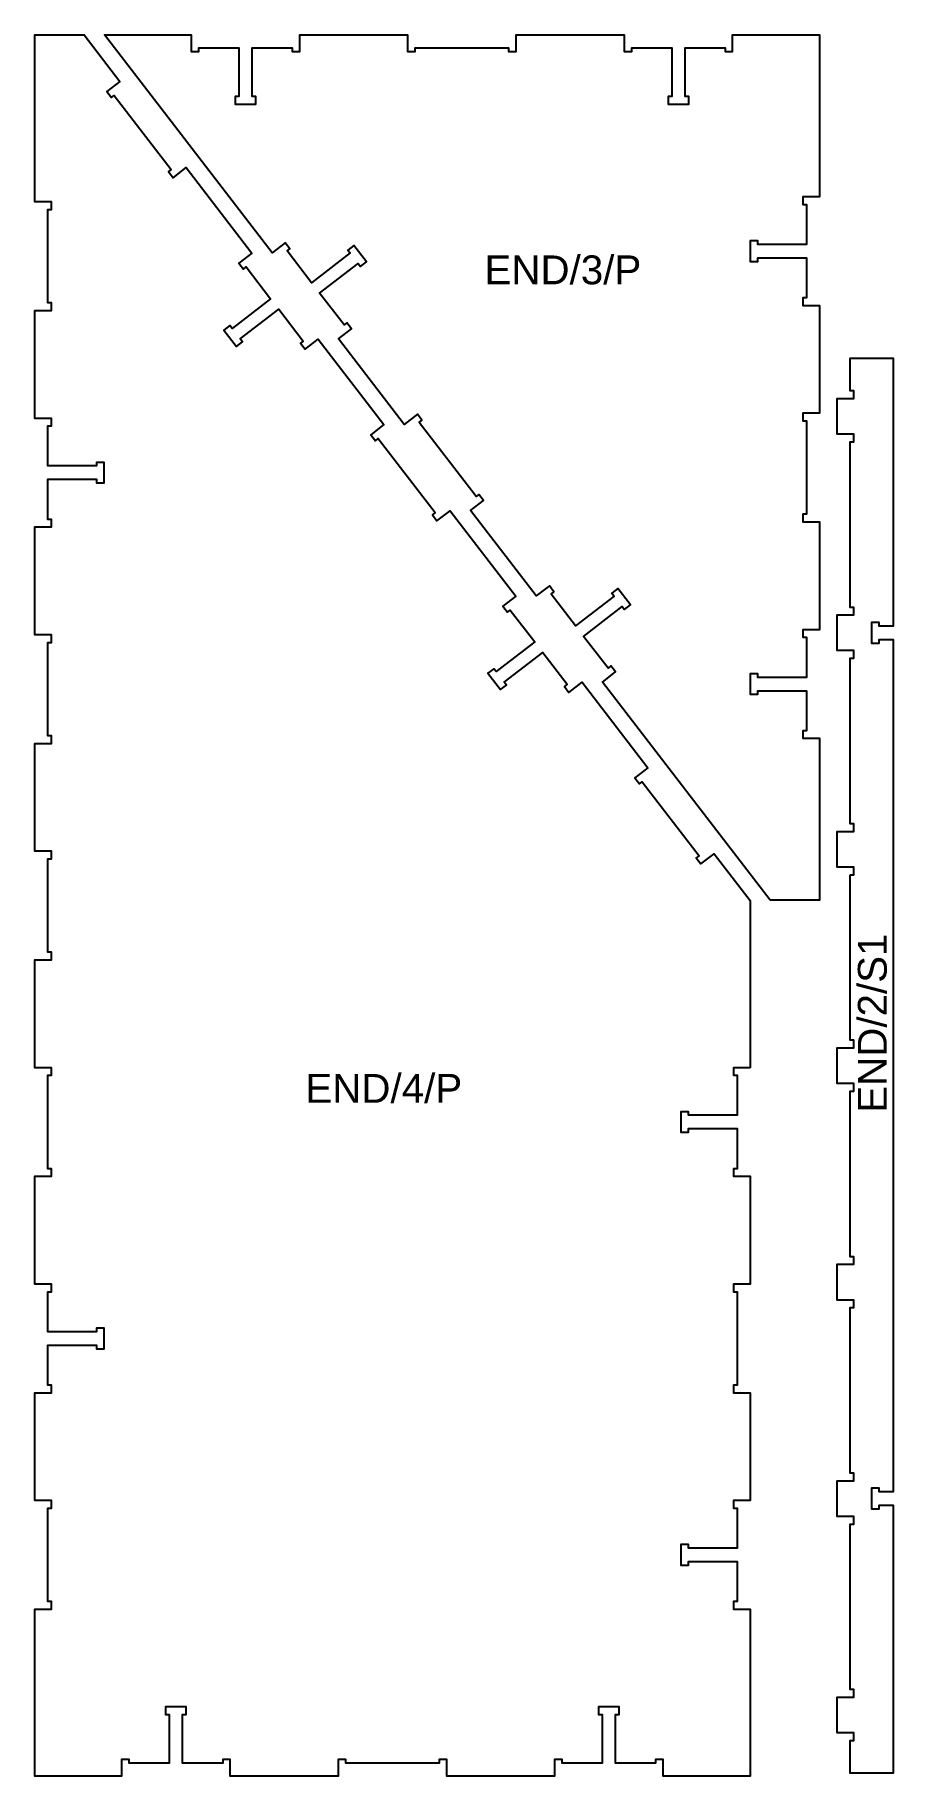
# Model space of a CAD drawing. Header units: millimetres. Extents: x 113 to 1302, y 153 to 2566.
import ezdxf

# ---------------------------------------------------------------- set-up
doc = ezdxf.new("R2010")
doc.units = ezdxf.units.MM
doc.layers.add('1_ANYTOOL_1MMDEEP_INSIDE', color=2, linetype='Continuous', true_color=0xffff00)
doc.layers.add('6_ANYTOOL_CUTTHROUGH_OUTSI', color=5, linetype='Continuous', true_color=0x0000ff)
doc.styles.add('textstyle11', font='standard')
doc.styles.add('textstyle12', font='standard')
doc.styles.add('textstyle13', font='standard')

msp = doc.modelspace()

# ---------------------------------------------------------------- linework, layer by layer
at = {"layer": '6_ANYTOOL_CUTTHROUGH_OUTSI'}
for points in [[(1103.8, 1134.7), (1080.8, 1134.7), (1080.8, 1124.2), (1085.8, 1124.2), (1085.8, 1068.7), (1018.3, 1068.7), (1018.3, 1073.7), (1007.8, 1073.7), (1007.8, 1045.2), (1018.3, 1045.2), (1018.3, 1050.2), (1085.8, 1050.2), (1085.8, 994.7), (1080.8, 994.7), (1080.8, 984.2), (1103.8, 984.2), (1103.8, 834.7), (1080.8, 834.7), (1080.8, 824.2), (1085.8, 824.2), (1085.8, 694.7), (1080.8, 694.7), (1080.8, 684.2), (1103.8, 684.2), (1103.8, 534.7), (1080.8, 534.7), (1080.8, 524.2), (1085.8, 524.2), (1085.8, 468.7), (1018.3, 468.7), (1018.3, 473.7), (1007.8, 473.7), (1007.8, 445.2), (1018.3, 445.2), (1018.3, 450.2), (1085.8, 450.2), (1085.8, 394.7), (1080.8, 394.7), (1080.8, 384.2), (1103.8, 384.2), (1103.8, 152.7), (983.4, 152.7), (983.4, 175.7), (972.9, 175.7), (972.9, 170.7), (917.4, 170.7), (917.4, 238.2), (922.4, 238.2), (922.4, 248.7), (893.9, 248.7), (893.9, 238.2), (898.9, 238.2), (898.9, 170.7), (843.4, 170.7), (843.4, 175.7), (832.9, 175.7), (832.9, 152.7), (683.4, 152.7), (683.4, 175.7), (672.9, 175.7), (672.9, 170.7), (543.4, 170.7), (543.4, 175.7), (532.9, 175.7), (532.9, 152.7), (383.4, 152.7), (383.4, 175.7), (372.9, 175.7), (372.9, 170.7), (317.4, 170.7), (317.4, 238.2), (322.4, 238.2), (322.4, 248.7), (293.9, 248.7), (293.9, 238.2), (298.9, 238.2), (298.9, 170.7), (243.4, 170.7), (243.4, 175.7), (232.9, 175.7), (232.9, 152.7), (112.6, 152.7), (112.6, 384.2), (135.6, 384.2), (135.6, 394.7), (130.6, 394.7), (130.6, 524.2), (135.6, 524.2), (135.6, 534.7), (112.6, 534.7), (112.6, 684.2), (135.6, 684.2), (135.6, 694.7), (130.6, 694.7), (130.6, 750.2), (198.1, 750.2), (198.1, 745.2), (208.6, 745.2), (208.6, 773.7), (198.1, 773.7), (198.1, 768.7), (130.6, 768.7), (130.6, 824.2), (135.6, 824.2), (135.6, 834.7), (112.6, 834.7), (112.6, 984.2), (135.6, 984.2), (135.6, 994.7), (130.6, 994.7), (130.6, 1124.2), (135.6, 1124.2), (135.6, 1134.7), (112.6, 1134.7), (112.6, 1284.2), (135.6, 1284.2), (135.6, 1294.7), (130.6, 1294.7), (130.6, 1424.2), (135.6, 1424.2), (135.6, 1434.7), (112.6, 1434.7), (112.6, 1584.2), (135.6, 1584.2), (135.6, 1594.7), (130.6, 1594.7), (130.6, 1724.2), (135.6, 1724.2), (135.6, 1734.7), (112.6, 1734.7), (112.6, 1884.2), (135.6, 1884.2), (135.6, 1894.7), (130.6, 1894.7), (130.6, 1950.2), (198.1, 1950.2), (198.1, 1945.2), (208.6, 1945.2), (208.6, 1973.7), (198.1, 1973.7), (198.1, 1968.7), (130.6, 1968.7), (130.6, 2024.2), (135.6, 2024.2), (135.6, 2034.7), (112.6, 2034.7), (112.6, 2184.2), (135.6, 2184.2), (135.6, 2194.7), (130.6, 2194.7), (130.6, 2324.2), (135.6, 2324.2), (135.6, 2334.7), (112.6, 2334.7), (112.6, 2566.2), (180.8, 2566.2), (230.6, 2501.6), (212.3, 2487.5), (218.7, 2479.2), (222.7, 2482.3), (301.7, 2379.6), (297.7, 2376.6), (304.1, 2368.2), (322.3, 2382.3), (413.5, 2263.8), (395.2, 2249.7), (401.6, 2241.4), (405.6, 2244.5), (439.4, 2200.5), (385.9, 2159.3), (382.9, 2163.3), (374.6, 2156.9), (392, 2134.3), (400.3, 2140.7), (397.2, 2144.7), (450.7, 2185.8), (484.6, 2141.8), (480.6, 2138.8), (487, 2130.5), (505.2, 2144.5), (596.4, 2026), (578.2, 2012), (584.6, 2003.6), (588.5, 2006.7), (667.5, 1904), (663.5, 1901), (669.9, 1892.7), (688.1, 1906.7), (779.3, 1788.2), (761.1, 1774.2), (767.5, 1765.9), (771.4, 1768.9), (805.3, 1724.9), (751.8, 1683.8), (748.7, 1687.7), (740.4, 1681.3), (757.8, 1658.7), (766.1, 1665.1), (763.1, 1669.1), (816.6, 1710.2), (850.4, 1666.3), (846.4, 1663.2), (852.8, 1654.9), (871.1, 1668.9), (962.2, 1550.4), (944, 1536.4), (950.4, 1528.1), (954.3, 1531.1), (1033.3, 1428.5), (1029.3, 1425.4), (1035.7, 1417.1), (1054, 1431.1), (1103.8, 1366.4)], [(1131.8, 1366.7), (899.1, 1669.2), (917.3, 1683.2), (910.9, 1691.6), (907, 1688.5), (873.1, 1732.5), (926.6, 1773.7), (929.7, 1769.7), (938, 1776.1), (920.6, 1798.7), (912.3, 1792.3), (915.3, 1788.3), (861.8, 1747.2), (828, 1791.2), (832, 1794.2), (825.6, 1802.5), (807.3, 1788.5), (716.2, 1907), (734.4, 1921), (728, 1929.3), (724.1, 1926.3), (645.1, 2028.9), (649.1, 2032), (642.7, 2040.3), (624.4, 2026.3), (533.3, 2144.8), (551.5, 2158.8), (545.1, 2167.1), (541.1, 2164.1), (507.3, 2208.1), (560.8, 2249.2), (563.9, 2245.3), (572.2, 2251.7), (554.8, 2274.3), (546.5, 2267.9), (549.5, 2263.9), (496, 2222.7), (462.2, 2266.7), (466.1, 2269.8), (459.7, 2278.1), (441.5, 2264.1), (209.1, 2566.2), (329.2, 2566.2), (329.2, 2543.2), (339.7, 2543.2), (339.7, 2548.2), (395.2, 2548.2), (395.2, 2480.7), (390.2, 2480.7), (390.2, 2470.2), (418.7, 2470.2), (418.7, 2480.7), (413.7, 2480.7), (413.7, 2548.2), (469.2, 2548.2), (469.2, 2543.2), (479.7, 2543.2), (479.7, 2566.2), (629.2, 2566.2), (629.2, 2543.2), (639.7, 2543.2), (639.7, 2548.2), (769.2, 2548.2), (769.2, 2543.2), (779.7, 2543.2), (779.7, 2566.2), (929.2, 2566.2), (929.2, 2543.2), (939.7, 2543.2), (939.7, 2548.2), (995.2, 2548.2), (995.2, 2480.7), (990.2, 2480.7), (990.2, 2470.2), (1018.7, 2470.2), (1018.7, 2480.7), (1013.7, 2480.7), (1013.7, 2548.2), (1069.1, 2548.2), (1069.1, 2543.2), (1079.6, 2543.2), (1079.6, 2566.2), (1200, 2566.2), (1200, 2341.7), (1177, 2341.7), (1177, 2331.2), (1182, 2331.2), (1182, 2275.7), (1114.5, 2275.7), (1114.5, 2280.7), (1104, 2280.7), (1104, 2252.2), (1114.5, 2252.2), (1114.5, 2257.2), (1182, 2257.2), (1182, 2201.7), (1177, 2201.7), (1177, 2191.2), (1200, 2191.2), (1200, 2041.7), (1177, 2041.7), (1177, 2031.2), (1182, 2031.2), (1182, 1901.7), (1177, 1901.7), (1177, 1891.2), (1200, 1891.2), (1200, 1741.7), (1177, 1741.7), (1177, 1731.2), (1182, 1731.2), (1182, 1675.7), (1114.5, 1675.7), (1114.5, 1680.7), (1104, 1680.7), (1104, 1652.2), (1114.5, 1652.2), (1114.5, 1657.2), (1182, 1657.2), (1182, 1601.7), (1177, 1601.7), (1177, 1591.2), (1200, 1591.2), (1200, 1366.7)], [(1242.6, 1402.2), (1247.6, 1402.2), (1247.6, 1412.7), (1224.6, 1412.7), (1224.6, 1462.2), (1247.6, 1462.2), (1247.6, 1472.7), (1242.6, 1472.7), (1242.6, 1702.2), (1247.6, 1702.2), (1247.6, 1712.7), (1224.6, 1712.7), (1224.6, 1762.2), (1247.6, 1762.2), (1247.6, 1772.7), (1242.6, 1772.7), (1242.6, 2002.2), (1247.6, 2002.2), (1247.6, 2012.7), (1224.6, 2012.7), (1224.6, 2062.2), (1247.6, 2062.2), (1247.6, 2072.7), (1242.6, 2072.7), (1242.6, 2118.2), (1302.1, 2118.2), (1302.1, 1746.7), (1282.6, 1746.7), (1282.6, 1751.7), (1272.1, 1751.7), (1272.1, 1723.2), (1282.6, 1723.2), (1282.6, 1728.2), (1302.1, 1728.2), (1302.1, 546.7), (1282.6, 546.7), (1282.6, 551.7), (1272.1, 551.7), (1272.1, 523.2), (1282.6, 523.2), (1282.6, 528.2), (1302.1, 528.2), (1302.1, 156.7), (1242.6, 156.7), (1242.6, 202.2), (1247.6, 202.2), (1247.6, 212.7), (1224.6, 212.7), (1224.6, 262.2), (1247.6, 262.2), (1247.6, 272.7), (1242.6, 272.7), (1242.6, 502.2), (1247.6, 502.2), (1247.6, 512.7), (1224.6, 512.7), (1224.6, 562.2), (1247.6, 562.2), (1247.6, 572.7), (1242.6, 572.7), (1242.6, 802.2), (1247.6, 802.2), (1247.6, 812.7), (1224.6, 812.7), (1224.6, 862.2), (1247.6, 862.2), (1247.6, 872.7), (1242.6, 872.7), (1242.6, 1102.2), (1247.6, 1102.2), (1247.6, 1112.7), (1224.6, 1112.7), (1224.6, 1162.2), (1247.6, 1162.2), (1247.6, 1172.7), (1242.6, 1172.7)]]:
    msp.add_lwpolyline(points, close=True, dxfattribs=at)

# ---------------------------------------------------------------- texts
at = {"layer": '1_ANYTOOL_1MMDEEP_INSIDE', "char_height": 40, "width": 248.434, "attachment_point": 1}
for s, insert, style in [('\\fArial;END/3/P', (735.7, 2260.5), 'textstyle12'), ('\\fArial;END/4/P', (487.5, 1126), 'textstyle11')]:
    msp.add_mtext(s, dxfattribs=dict(at, insert=insert, style=style))
at = {"layer": '1_ANYTOOL_1MMDEEP_INSIDE', "insert": (1253.2, 1072.2), "char_height": 40, "width": 271.807, "attachment_point": 1, "rotation": 90, "style": 'textstyle13'}
msp.add_mtext('\\fArial;END/2/S1', dxfattribs=at)

doc.saveas('drawing.dxf')
